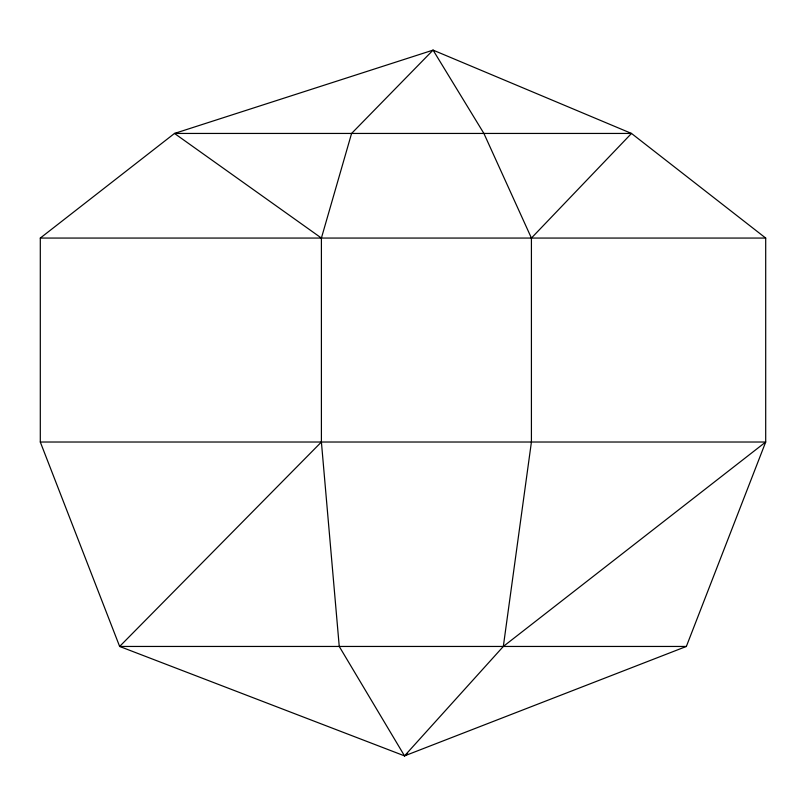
<?xml version="1.0" encoding="UTF-8"?>
<svg xmlns="http://www.w3.org/2000/svg" width="806" height="806" viewBox="0 0 806 806"><rect width="100%" height="100%" fill="white"/><g stroke="black" fill="none" stroke-linecap="round" stroke-linejoin="round"><path stroke-width="1.21" d="M404.531 755.887L503.327 646.452L531.416 442.02L531.416 238.062L483.902 133.443L433.064 50.113L174.499 133.443L40.3 238.062L40.3 442.02L119.641 646.452L404.531 755.887L686.359 646.452L765.7 442.02L765.7 238.062L631.501 133.443L433.064 50.113L351.587 133.443L321.403 238.062L321.403 442.02L339.245 646.452L404.531 755.887L407.594 753.681M531.416 238.062L631.501 133.443L174.499 133.443L321.403 238.062M321.403 442.02L119.641 646.452L686.359 646.452M503.327 646.452L765.7 442.02L40.3 442.02M40.3 238.062L765.7 238.062"/></g></svg>
